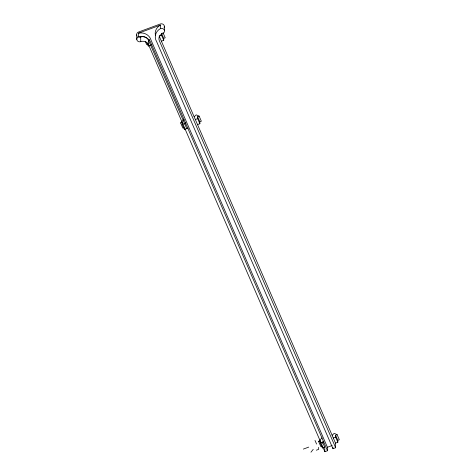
<?xml version="1.0" encoding="UTF-8"?>
<svg xmlns="http://www.w3.org/2000/svg" width="476" height="476" viewBox="0 0 476 476"><rect width="100%" height="100%" fill="white"/><g stroke="black" fill="none" stroke-linecap="round" stroke-linejoin="round"><path stroke-width="0.71" d="M148.429 41.454L149.47 39.55M184.914 124.242L185.61 122.969M322.55 443.388L323.591 441.478M310.953 452.2L313.22 449.374M183.849 127.681L182.832 128.056L180.624 122.957L184.034 119.327M321.83 446.19L320.818 446.565L318.611 441.472L322.014 437.837M194.202 116.757L196.195 114.835L199.141 116.12L201.348 121.213L199.825 121.779L199.878 123.748L197.528 124.611M332.183 435.266L334.182 433.344L337.121 434.63L339.328 439.729L337.805 440.288L337.859 442.258L335.515 443.126L335.634 447.72L332.986 448.695L156.663 41.668A10.424 9.58 -1.5 0 1 160.495 28.572L160.406 25.097L138.522 33.183L138.611 36.658A2.916 2.683 -1.5 0 0 136.981 40.145A2.916 2.683 -1.5 0 0 140.765 41.632A5.974 5.492 -1.5 0 1 148.53 44.673L324.858 451.7L327.5 450.724L327.411 447.25L151.082 40.222A10.424 9.58 -1.5 0 0 138.522 33.183M161.495 33.915L161.531 35.23L159.186 36.099L335.515 443.126M147.709 44.262L146.697 44.637L145.317 41.448M161.394 41.192L163.738 40.329L163.69 38.36L165.208 37.794L163 32.701M146.614 42.221L148.268 46.041L151.963 44.679M180.624 122.957L182.147 122.397L182.201 124.367L184.408 129.46L188.103 128.098M199.878 123.748L197.671 118.649L197.617 116.679L199.141 116.12M182.201 124.367L185.896 122.998M195.321 119.518L197.671 118.649M318.611 441.472L320.128 440.907L320.681 442.18M337.859 442.258L335.651 437.164L335.598 435.195L337.121 434.63M303.355 449.094L308.74 447.101M322.526 442.008L324.733 447.107L322.389 447.975L320.181 442.876L323.876 441.514M333.307 438.027L335.651 437.164M316.338 450.207L318.688 449.344L318.634 447.375M327.411 447.25L332.212 445.476M161.483 33.261L163.69 38.36M197.617 116.679L199.825 121.779M335.598 435.195L337.805 440.288M161.531 35.23L163.738 40.329M335.634 447.72L159.305 40.692A5.974 5.492 -1.5 0 1 162.649 33.546A2.916 2.683 -1.5 0 0 164.285 30.053A2.916 2.683 -1.5 0 0 160.495 28.572M327.5 450.724L151.172 43.697A10.424 9.58 -1.5 0 0 138.611 36.658M137.76 36.658A2.916 2.683 -1.5 0 0 140.646 37.033A5.974 5.492 -1.5 0 1 148.411 40.079L186.753 128.597M315.005 440.431L316.582 444.066M332.95 447.309L332.986 448.695M324.733 447.107L324.858 451.7M322.353 446.661L322.389 447.975M320.128 440.907L320.181 442.876M184.373 128.151L184.408 129.46M164.351 26.138L164.47 30.732M148.411 40.079L148.53 44.673M148.232 44.732L148.268 46.041M140.646 37.033L140.765 41.632M136.671 34.873L136.791 39.466M155.378 35.278A10.424 9.58 -1.5 0 1 160.406 25.097M136.856 35.551A2.916 2.683 -1.5 0 1 138.492 32.059L160.376 23.973A2.916 2.683 -1.5 0 1 164.131 27.513"/></g></svg>
